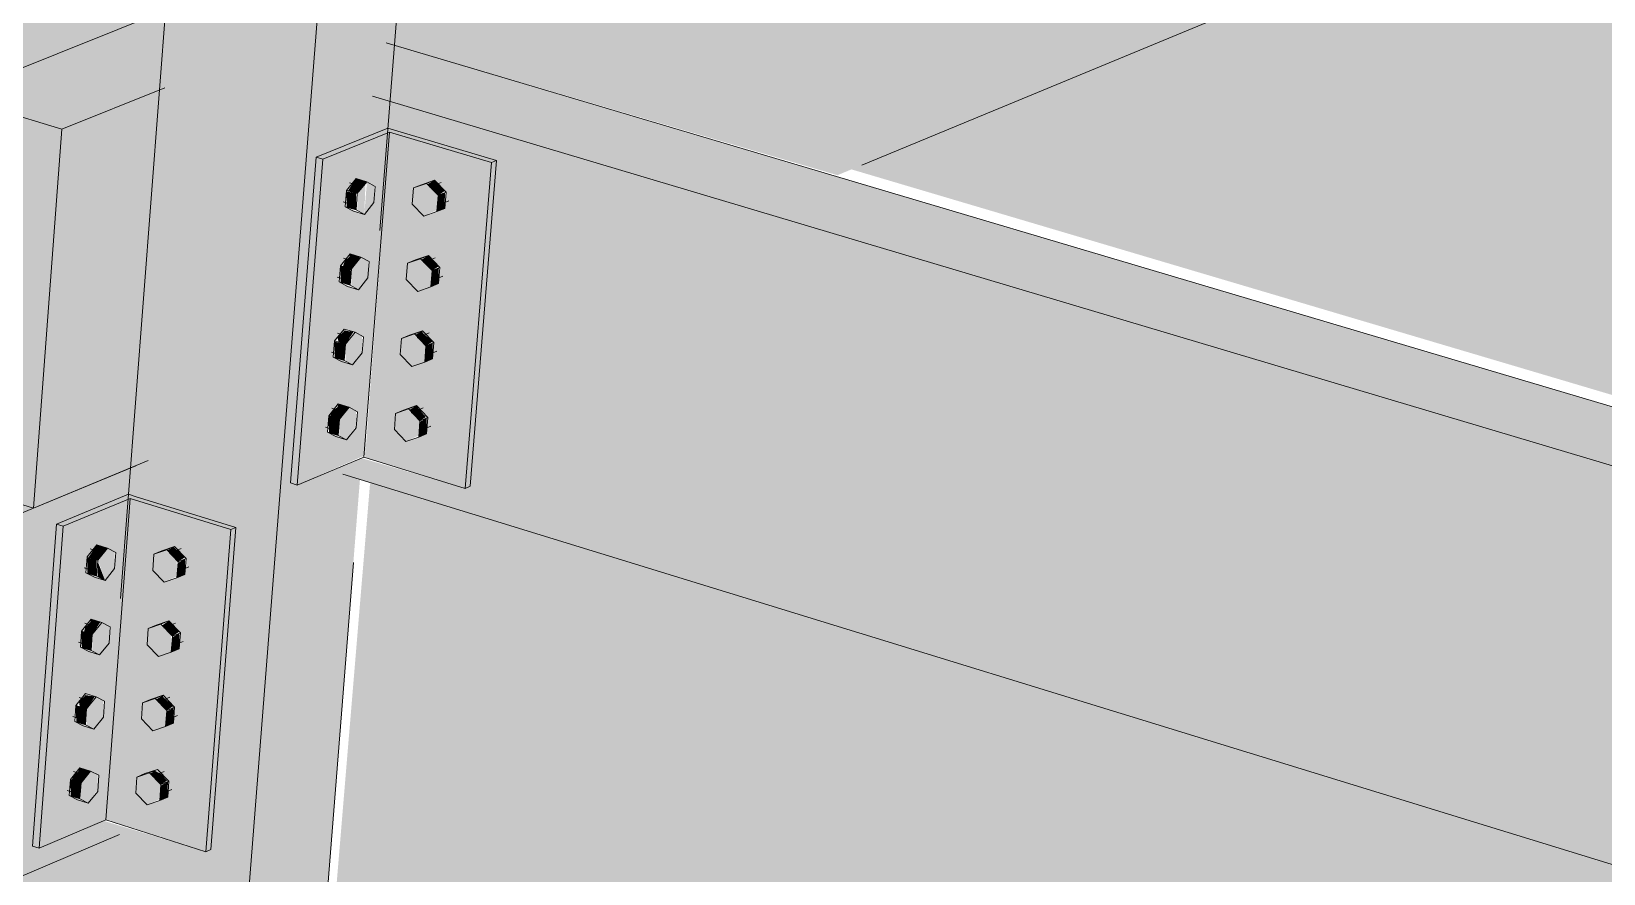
# Model space of a CAD drawing. Header units: inches. Extents: x -8026 to -8021, y -2777 to 2751.
# Drawn here: x -8025.3712 to -8025.3138, y 1923.7326 to 1923.7633 of the extents above; entities that cross this region are included whole.
import ezdxf

# ---------------------------------------------------------------- set-up
doc = ezdxf.new("R2010")
doc.units = ezdxf.units.IN
doc.header["$MEASUREMENT"] = 0
for name, color, linetype, lineweight in [('S-BEAM', 12, 'Continuous', 9), ('S-BEAM-2', 53, 'Continuous', 9), ('S-BEAM-4', 133, 'Continuous', 9), ('S-COLS', 52, 'Continuous', 9), ('S-COLS-1', 22, 'Continuous', 9), ('S-FNDN', 32, 'Continuous', 13), ('S-FSTN', 2, 'Continuous', 9)]:
    doc.layers.add(name, color=color, linetype=linetype, lineweight=lineweight)

msp = doc.modelspace()

# ---------------------------------------------------------------- hatches: boundary and pattern name
at = {"layer": 'S-BEAM-2'}
h = msp.add_hatch(color=256, dxfattribs=at)
h.paths.add_polyline_path([(-8025.370054, 1923.759757), (-8025.366496, 1923.761189), (-8025.366261, 1923.764095), (-8025.374078, 1923.760969), (-8025.371096, 1923.760071)], flags=0)
h.paths.add_polyline_path([(-8025.357751, 1923.764708), (-8025.310134, 1923.783867), (-8025.311527, 1923.784249), (-8025.311365, 1923.786048), (-8025.357508, 1923.767596), (-8025.357701, 1923.765302)], flags=0)
h = msp.add_hatch(color=256, dxfattribs=at)
h.paths.add_polyline_path([(-8025.371087, 1923.745934), (-8025.367546, 1923.7474), (-8025.366496, 1923.761189), (-8025.370054, 1923.759757), (-8025.371061, 1923.746283)], flags=0)
h.paths.add_polyline_path([(-8025.341755, 1923.75808), (-8025.312456, 1923.770212), (-8025.312876, 1923.77033), (-8025.312865, 1923.770439), (-8025.311273, 1923.771097), (-8025.311241, 1923.771435), (-8025.313356, 1923.770561), (-8025.313598, 1923.770628), (-8025.312503, 1923.782015), (-8025.31012, 1923.782976), (-8025.310036, 1923.78384), (-8025.310134, 1923.783867), (-8025.357751, 1923.764708), (-8025.357901, 1923.762817), (-8025.34447, 1923.758876)], flags=0)
h = msp.add_hatch(color=256, dxfattribs=at)
h.paths.add_polyline_path([(-8025.157084, 1923.700844), (-8025.154323, 1923.702384), (-8025.204715, 1923.717341), (-8025.205044, 1923.715144), (-8025.16372, 1923.702822)], flags=0)
h.paths.add_polyline_path([(-8025.213314, 1923.71761), (-8025.212994, 1923.719798), (-8025.357911, 1923.762811), (-8025.358083, 1923.760775), (-8025.215745, 1923.718334)], flags=0)
msp.add_hatch(color=256, dxfattribs=at).paths.add_polyline_path([(-8025.371087, 1923.745934), (-8025.370054, 1923.759757), (-8025.374078, 1923.760969), (-8025.374521, 1923.754909), (-8025.37396, 1923.754738), (-8025.374062, 1923.753354), (-8025.374469, 1923.753188), (-8025.374914, 1923.747122), (-8025.372037, 1923.746228)], flags=0)
h = msp.add_hatch(color=256, dxfattribs=at)
h.paths.add_polyline_path([(-8025.159532, 1923.685615), (-8025.157084, 1923.700844), (-8025.189424, 1923.710486), (-8025.191636, 1923.695482), (-8025.163789, 1923.686923)], flags=0)
h.paths.add_polyline_path([(-8025.200853, 1923.698315), (-8025.200739, 1923.699111), (-8025.203208, 1923.699868), (-8025.201379, 1923.712699), (-8025.201208, 1923.712789), (-8025.197572, 1923.711702), (-8025.196099, 1923.712477), (-8025.205044, 1923.715144), (-8025.207144, 1923.700248), (-8025.201006, 1923.698362)], flags=0)
h.paths.add_polyline_path([(-8025.215356, 1923.702772), (-8025.213314, 1923.71761), (-8025.358083, 1923.760775), (-8025.35816, 1923.759801), (-8025.354193, 1923.758615), (-8025.355155, 1923.74673), (-8025.355335, 1923.746655), (-8025.359116, 1923.747757), (-8025.359178, 1923.746976), (-8025.215728, 1923.702886)], flags=0)
h = msp.add_hatch(color=256, dxfattribs=at)
h.paths.add_polyline_path([(-8025.558461, 1923.66924), (-8025.558495, 1923.671692), (-8025.561458, 1923.670473), (-8025.558495, 1923.669255)], flags=0)
h.paths.add_polyline_path([(-8025.469481, 1923.705191), (-8025.469006, 1923.705387), (-8025.473069, 1923.70685), (-8025.473508, 1923.706642), (-8025.47321, 1923.706535)], flags=0)
h.paths.add_polyline_path([(-8025.466936, 1923.706244), (-8025.458016, 1923.709938), (-8025.462074, 1923.711375), (-8025.467284, 1923.709231), (-8025.467365, 1923.70722), (-8025.466903, 1923.707055), (-8025.46692, 1923.706642)], flags=0)
h.paths.add_polyline_path([(-8025.455966, 1923.710787), (-8025.447219, 1923.714409), (-8025.451271, 1923.715821), (-8025.456291, 1923.713755), (-8025.456381, 1923.711751), (-8025.455929, 1923.711592), (-8025.455948, 1923.711184)], flags=0)
h.paths.add_polyline_path([(-8025.445187, 1923.71525), (-8025.436609, 1923.718802), (-8025.440656, 1923.72019), (-8025.445492, 1923.7182), (-8025.44559, 1923.716203), (-8025.445148, 1923.716049), (-8025.445168, 1923.715646)], flags=0)
h.paths.add_polyline_path([(-8025.434597, 1923.719635), (-8025.426182, 1923.72312), (-8025.430223, 1923.724484), (-8025.434881, 1923.722567), (-8025.434988, 1923.720577), (-8025.434554, 1923.720429), (-8025.434581, 1923.719929)], flags=0)
h.paths.add_polyline_path([(-8025.424189, 1923.723945), (-8025.415934, 1923.727363), (-8025.419968, 1923.728704), (-8025.424453, 1923.726858), (-8025.424568, 1923.724876), (-8025.424143, 1923.724734), (-8025.424166, 1923.72434)], flags=0)
h.paths.add_polyline_path([(-8025.413959, 1923.728181), (-8025.405859, 1923.731535), (-8025.409887, 1923.732853), (-8025.414204, 1923.731076), (-8025.414326, 1923.729102), (-8025.41391, 1923.728964), (-8025.41394, 1923.728477)], flags=0)
h.paths.add_polyline_path([(-8025.403902, 1923.732346), (-8025.395954, 1923.735637), (-8025.399974, 1923.736933), (-8025.404129, 1923.735223), (-8025.404259, 1923.733257), (-8025.40385, 1923.733124), (-8025.403882, 1923.732642)], flags=0)
h.paths.add_polyline_path([(-8025.394014, 1923.73644), (-8025.386214, 1923.73967), (-8025.390226, 1923.740945), (-8025.394223, 1923.7393), (-8025.39436, 1923.737341), (-8025.39396, 1923.737213), (-8025.393993, 1923.736737)], flags=0)
h.paths.add_polyline_path([(-8025.384291, 1923.740466), (-8025.376634, 1923.743637), (-8025.380639, 1923.744891), (-8025.384483, 1923.743309), (-8025.384627, 1923.741358), (-8025.384234, 1923.741234), (-8025.384283, 1923.740576)], flags=0)
h.paths.add_polyline_path([(-8025.374729, 1923.744426), (-8025.371087, 1923.745934), (-8025.374914, 1923.747122), (-8025.375055, 1923.745308), (-8025.374669, 1923.745188), (-8025.374705, 1923.744724)], flags=0)
h = msp.add_hatch(color=256, dxfattribs=at)
h.paths.add_polyline_path([(-8025.547146, 1923.657751), (-8025.544176, 1923.659015), (-8025.54713, 1923.660238)], flags=0)
h.paths.add_polyline_path([(-8025.535193, 1923.668627), (-8025.535108, 1923.676081), (-8025.53563, 1923.676289), (-8025.53563, 1923.677588), (-8025.537108, 1923.676976), (-8025.537113, 1923.676506), (-8025.538465, 1923.675945), (-8025.539041, 1923.676175), (-8025.545468, 1923.673512), (-8025.545468, 1923.672775), (-8025.535207, 1923.668633)], flags=0)
h.paths.add_polyline_path([(-8025.52309, 1923.673932), (-8025.522974, 1923.681133), (-8025.523484, 1923.681332), (-8025.523484, 1923.682619), (-8025.524867, 1923.682046), (-8025.524875, 1923.68158), (-8025.526202, 1923.681029), (-8025.526777, 1923.681255), (-8025.534012, 1923.678258), (-8025.523114, 1923.673942)], flags=0)
h.paths.add_polyline_path([(-8025.511207, 1923.679132), (-8025.511062, 1923.686092), (-8025.511561, 1923.686283), (-8025.511562, 1923.687558), (-8025.512854, 1923.687023), (-8025.512863, 1923.68656), (-8025.514166, 1923.68602), (-8025.514741, 1923.686241), (-8025.521884, 1923.683282), (-8025.511243, 1923.679146)], flags=0)
h.paths.add_polyline_path([(-8025.499539, 1923.68423), (-8025.499368, 1923.69096), (-8025.499856, 1923.691143), (-8025.499856, 1923.692407), (-8025.50106, 1923.691908), (-8025.501072, 1923.691449), (-8025.502351, 1923.690918), (-8025.502926, 1923.691135), (-8025.509978, 1923.688214), (-8025.499587, 1923.684248)], flags=0)
h.paths.add_polyline_path([(-8025.480165, 1923.686262), (-8025.474351, 1923.688737), (-8025.480104, 1923.690874), (-8025.480255, 1923.686296), (-8025.480187, 1923.68627)], flags=0)
h.paths.add_polyline_path([(-8025.489282, 1923.689679), (-8025.489148, 1923.694233), (-8025.492469, 1923.695467), (-8025.49829, 1923.693056), (-8025.492303, 1923.690812)], flags=0)
h.paths.add_polyline_path([(-8025.451138, 1923.698618), (-8025.368584, 1923.733758), (-8025.368525, 1923.734525), (-8025.370883, 1923.733523), (-8025.371127, 1923.7336), (-8025.370245, 1923.745348), (-8025.367619, 1923.746437), (-8025.367557, 1923.747396), (-8025.374729, 1923.744426), (-8025.374774, 1923.743812), (-8025.375812, 1923.743382), (-8025.376634, 1923.743637), (-8025.384291, 1923.740466), (-8025.384334, 1923.739848), (-8025.385389, 1923.739411), (-8025.386214, 1923.73967), (-8025.394014, 1923.73644), (-8025.394055, 1923.735818), (-8025.395128, 1923.735373), (-8025.395954, 1923.735637), (-8025.403902, 1923.732346), (-8025.403977, 1923.731704), (-8025.405032, 1923.731267), (-8025.405859, 1923.731535), (-8025.413959, 1923.728181), (-8025.413995, 1923.727551), (-8025.415106, 1923.72709), (-8025.415934, 1923.727363), (-8025.424189, 1923.723945), (-8025.424223, 1923.72331), (-8025.425353, 1923.722842), (-8025.426182, 1923.72312), (-8025.434597, 1923.719635), (-8025.434629, 1923.718996), (-8025.435778, 1923.718519), (-8025.436609, 1923.718802), (-8025.445187, 1923.71525), (-8025.445217, 1923.714606), (-8025.446387, 1923.714121), (-8025.447219, 1923.714409), (-8025.455966, 1923.710787), (-8025.455993, 1923.710138), (-8025.457183, 1923.709645), (-8025.458016, 1923.709938), (-8025.466936, 1923.706244), (-8025.466961, 1923.705591), (-8025.468172, 1923.705089), (-8025.469006, 1923.705387), (-8025.469481, 1923.705191), (-8025.455926, 1923.700333)], flags=0)
at = {"layer": 'S-BEAM-4'}
msp.add_hatch(color=256, dxfattribs=at).paths.add_polyline_path([(-8025.373412, 1923.761245), (-8025.367144, 1923.763746), (-8025.43883, 1923.785108), (-8025.440817, 1923.781524), (-8025.373927, 1923.7614)], flags=0)
at = {"layer": 'S-COLS-1'}
h = msp.add_hatch(color=256, dxfattribs=at)
h.paths.add_polyline_path([(-8025.369864, 1923.644911), (-8025.367168, 1923.646297), (-8025.366967, 1923.648839), (-8025.369655, 1923.649838), (-8025.370035, 1923.644976)], flags=0)
h.paths.add_polyline_path([(-8025.365453, 1923.667904), (-8025.359116, 1923.747757), (-8025.361465, 1923.746777), (-8025.361712, 1923.746853), (-8025.36078, 1923.758735), (-8025.35816, 1923.759801), (-8025.354459, 1923.806428), (-8025.357343, 1923.807184), (-8025.368165, 1923.668876), (-8025.366221, 1923.668179)], flags=0)
h.paths.add_polyline_path([(-8025.35316, 1923.822803), (-8025.352563, 1923.830319), (-8025.35516, 1923.829421), (-8025.355416, 1923.829485), (-8025.354425, 1923.842147), (-8025.354612, 1923.842084), (-8025.356063, 1923.823537), (-8025.354695, 1923.823191)], flags=0)
h = msp.add_hatch(color=256, dxfattribs=at)
h.paths.add_polyline_path([(-8025.370035, 1923.644976), (-8025.369655, 1923.649838), (-8025.374824, 1923.651766), (-8025.375193, 1923.646916), (-8025.370921, 1923.645309)], flags=0)
h.paths.add_polyline_path([(-8025.368165, 1923.668876), (-8025.357342, 1923.807189), (-8025.362883, 1923.808668), (-8025.367619, 1923.746437), (-8025.363701, 1923.745225), (-8025.364614, 1923.733475), (-8025.364794, 1923.733398), (-8025.368525, 1923.734525), (-8025.373379, 1923.670754), (-8025.371978, 1923.670249)], flags=0)
h.paths.add_polyline_path([(-8025.356063, 1923.823537), (-8025.354612, 1923.842084), (-8025.360488, 1923.84013), (-8025.361642, 1923.824971), (-8025.357745, 1923.823969)], flags=0)
h = msp.add_hatch(color=256, dxfattribs=at)
h.paths.add_polyline_path([(-8025.313187, 1923.696683), (-8025.309692, 1923.731925), (-8025.31492, 1923.733531), (-8025.318332, 1923.698381), (-8025.315497, 1923.697445)], flags=0)
h.paths.add_polyline_path([(-8025.308079, 1923.748182), (-8025.306045, 1923.7687), (-8025.306475, 1923.76852), (-8025.311388, 1923.769913), (-8025.313346, 1923.749745)], flags=0)
h.paths.add_polyline_path([(-8025.30749, 1923.770387), (-8025.307523, 1923.77045), (-8025.311224, 1923.771442), (-8025.311241, 1923.771435), (-8025.311273, 1923.771097), (-8025.310757, 1923.77131), (-8025.307509, 1923.770392)], flags=0)
h.paths.add_polyline_path([(-8025.306352, 1923.781939), (-8025.306266, 1923.782805), (-8025.310036, 1923.78384), (-8025.31012, 1923.782976), (-8025.306365, 1923.781942)], flags=0)
at = {"layer": 'S-FNDN'}
h = msp.add_hatch(color=256, dxfattribs=at)
h.paths.add_polyline_path([(-8025.438354, 1923.670671), (-8025.432559, 1923.673298), (-8025.474196, 1923.688831), (-8025.48002, 1923.686352), (-8025.438578, 1923.670756)], flags=0)
h.paths.add_polyline_path([(-8025.409438, 1923.683776), (-8025.370877, 1923.701253), (-8025.368261, 1923.733922), (-8025.450945, 1923.698728), (-8025.411166, 1923.684399)], flags=0)
h.paths.add_polyline_path([(-8025.362291, 1923.705144), (-8025.315383, 1923.726403), (-8025.314645, 1923.73364), (-8025.358779, 1923.747195), (-8025.361979, 1923.708878)], flags=0)
h.paths.add_polyline_path([(-8025.473359, 1923.706802), (-8025.472905, 1923.707006), (-8025.478154, 1923.708895), (-8025.478166, 1923.708534), (-8025.473925, 1923.707006)], flags=0)
h.paths.add_polyline_path([(-8025.467087, 1923.709383), (-8025.461933, 1923.711555), (-8025.46693, 1923.713324), (-8025.467071, 1923.709797)], flags=0)
h.paths.add_polyline_path([(-8025.456074, 1923.713916), (-8025.451044, 1923.715985), (-8025.455906, 1923.717679), (-8025.456057, 1923.714281)], flags=0)
h.paths.add_polyline_path([(-8025.445254, 1923.718368), (-8025.440408, 1923.720362), (-8025.445078, 1923.721963), (-8025.445238, 1923.718687)], flags=0)
h.paths.add_polyline_path([(-8025.434623, 1923.722743), (-8025.429956, 1923.724664), (-8025.43444, 1923.726177), (-8025.434608, 1923.723017)], flags=0)
h.paths.add_polyline_path([(-8025.424176, 1923.727042), (-8025.419682, 1923.728892), (-8025.423988, 1923.730322), (-8025.424162, 1923.727273)], flags=0)
h.paths.add_polyline_path([(-8025.413907, 1923.731268), (-8025.409582, 1923.733048), (-8025.413715, 1923.7344), (-8025.413896, 1923.731457)], flags=0)
h.paths.add_polyline_path([(-8025.403814, 1923.735422), (-8025.399651, 1923.737135), (-8025.403618, 1923.738413), (-8025.403804, 1923.73557)], flags=0)
h.paths.add_polyline_path([(-8025.39389, 1923.739505), (-8025.389886, 1923.741153), (-8025.393695, 1923.742311), (-8025.393883, 1923.739615)], flags=0)
h.paths.add_polyline_path([(-8025.384133, 1923.743521), (-8025.380282, 1923.745106), (-8025.383933, 1923.746248), (-8025.384127, 1923.743593)], flags=0)
h.paths.add_polyline_path([(-8025.312984, 1923.749911), (-8025.310916, 1923.770166), (-8025.311981, 1923.770468), (-8025.341329, 1923.758317), (-8025.315153, 1923.750555)], flags=0)
at = {"layer": 'S-FSTN'}
h = msp.add_hatch(color=256, dxfattribs=at)
h.paths.add_polyline_path([(-8025.361466, 1923.746777), (-8025.358983, 1923.747865), (-8025.358934, 1923.74908), (-8025.358094, 1923.759653), (-8025.360533, 1923.758661), (-8025.361397, 1923.74765)], flags=0)
h.paths.add_polyline_path([(-8025.359666, 1923.74843), (-8025.360311, 1923.748681), (-8025.360365, 1923.74871), (-8025.360261, 1923.749372), (-8025.359923, 1923.749719), (-8025.359317, 1923.749478), (-8025.35927, 1923.749453), (-8025.359368, 1923.748797), (-8025.35963, 1923.748475)], flags=0)
h.paths.add_polyline_path([(-8025.35945, 1923.751163), (-8025.360103, 1923.751419), (-8025.36015, 1923.751444), (-8025.36005, 1923.752021), (-8025.359843, 1923.752329), (-8025.35983, 1923.752332), (-8025.359602, 1923.752423), (-8025.359155, 1923.752241), (-8025.359053, 1923.752187), (-8025.3591, 1923.751595), (-8025.359398, 1923.751227)], flags=0)
h.paths.add_polyline_path([(-8025.359233, 1923.753903), (-8025.35988, 1923.754155), (-8025.359933, 1923.754184), (-8025.359834, 1923.754762), (-8025.359627, 1923.755069), (-8025.359613, 1923.755073), (-8025.359543, 1923.755115), (-8025.359485, 1923.755194), (-8025.35899, 1923.75501), (-8025.358836, 1923.754928), (-8025.358883, 1923.754334), (-8025.359138, 1923.75402)], flags=0)
h.paths.add_polyline_path([(-8025.359016, 1923.756648), (-8025.359629, 1923.756882), (-8025.359717, 1923.75693), (-8025.359622, 1923.757584), (-8025.359269, 1923.757941), (-8025.358852, 1923.757801), (-8025.358618, 1923.757674), (-8025.358665, 1923.757079), (-8025.358991, 1923.756678)], flags=0)
for points in [[(-8025.360533, 1923.758661), (-8025.357913, 1923.759727), (-8025.35816, 1923.759801), (-8025.36078, 1923.758735)], [(-8025.354374, 1923.758541), (-8025.354193, 1923.758615), (-8025.357913, 1923.759727), (-8025.358094, 1923.759653), (-8025.354623, 1923.758615)], [(-8025.361466, 1923.746777), (-8025.360533, 1923.758661), (-8025.36078, 1923.758735), (-8025.361712, 1923.746853)], [(-8025.355336, 1923.746655), (-8025.355155, 1923.74673), (-8025.354193, 1923.758615), (-8025.354374, 1923.758541), (-8025.355148, 1923.748977)], [(-8025.359274, 1923.757406), (-8025.358943, 1923.757843), (-8025.359319, 1923.757956), (-8025.359617, 1923.757509), (-8025.359285, 1923.757409)], [(-8025.359017, 1923.756647), (-8025.358667, 1923.757078), (-8025.358667, 1923.757699), (-8025.358923, 1923.757837), (-8025.358993, 1923.756954)], [(-8025.356328, 1923.757346), (-8025.356078, 1923.757506), (-8025.35646, 1923.757896), (-8025.35672, 1923.757746), (-8025.356336, 1923.757354)], [(-8025.359321, 1923.75681), (-8025.359327, 1923.757422), (-8025.359673, 1923.757489), (-8025.359662, 1923.756913), (-8025.359333, 1923.756814)], [(-8025.359017, 1923.756647), (-8025.358977, 1923.757772), (-8025.359278, 1923.757355), (-8025.359269, 1923.756782), (-8025.359122, 1923.756703)], [(-8025.356845, 1923.756587), (-8025.356371, 1923.75681), (-8025.356357, 1923.757376), (-8025.356797, 1923.757761), (-8025.35722, 1923.757613), (-8025.357267, 1923.757018), (-8025.356937, 1923.756681)], [(-8025.356376, 1923.75675), (-8025.356085, 1923.756869), (-8025.356078, 1923.757448), (-8025.356328, 1923.757346), (-8025.356374, 1923.756775)], [(-8025.359491, 1923.754658), (-8025.35917, 1923.755099), (-8025.359537, 1923.755194), (-8025.359558, 1923.755106), (-8025.359727, 1923.754954), (-8025.359801, 1923.754752), (-8025.359501, 1923.754661)], [(-8025.359235, 1923.753902), (-8025.358884, 1923.754333), (-8025.358885, 1923.754952), (-8025.359141, 1923.75509), (-8025.359495, 1923.754611), (-8025.359485, 1923.754036), (-8025.359329, 1923.753952)], [(-8025.357065, 1923.753842), (-8025.356596, 1923.754004), (-8025.356556, 1923.754606), (-8025.357005, 1923.755017), (-8025.357439, 1923.754867), (-8025.357486, 1923.754273), (-8025.357136, 1923.753914)], [(-8025.356548, 1923.754598), (-8025.356299, 1923.754759), (-8025.356696, 1923.755142), (-8025.356936, 1923.754995), (-8025.356556, 1923.754606)], [(-8025.359538, 1923.754064), (-8025.359508, 1923.754663), (-8025.359887, 1923.754778), (-8025.359878, 1923.754167), (-8025.35955, 1923.754068)], [(-8025.356596, 1923.754004), (-8025.356306, 1923.754123), (-8025.356299, 1923.754701), (-8025.356548, 1923.754598), (-8025.356594, 1923.75403)], [(-8025.359708, 1923.751917), (-8025.35941, 1923.752364), (-8025.359757, 1923.752411), (-8025.359775, 1923.752365), (-8025.359993, 1923.752171), (-8025.359963, 1923.751994), (-8025.359877, 1923.751968)], [(-8025.359451, 1923.751163), (-8025.359101, 1923.751594), (-8025.359102, 1923.752212), (-8025.359358, 1923.752348), (-8025.359712, 1923.751872), (-8025.359701, 1923.751295), (-8025.359482, 1923.751179)], [(-8025.357284, 1923.751102), (-8025.356815, 1923.751263), (-8025.356776, 1923.751864), (-8025.357225, 1923.752275), (-8025.357658, 1923.752126), (-8025.357705, 1923.751534), (-8025.357375, 1923.751196)], [(-8025.356768, 1923.751856), (-8025.356519, 1923.752018), (-8025.356851, 1923.752288), (-8025.356904, 1923.752356), (-8025.356915, 1923.752401), (-8025.357155, 1923.752253), (-8025.356776, 1923.751864)], [(-8025.359755, 1923.751324), (-8025.359708, 1923.751917), (-8025.360105, 1923.752006), (-8025.360094, 1923.751427), (-8025.359764, 1923.751327)], [(-8025.356815, 1923.751263), (-8025.356526, 1923.751383), (-8025.356519, 1923.751959), (-8025.356768, 1923.751856), (-8025.356813, 1923.751291)], [(-8025.359971, 1923.748589), (-8025.359934, 1923.749184), (-8025.360318, 1923.749301), (-8025.36031, 1923.748693), (-8025.359972, 1923.74859)], [(-8025.359924, 1923.749181), (-8025.359574, 1923.749612), (-8025.359966, 1923.749722), (-8025.359991, 1923.74963), (-8025.360218, 1923.749425), (-8025.360266, 1923.749285), (-8025.359934, 1923.749184)], [(-8025.359668, 1923.748429), (-8025.359311, 1923.748946), (-8025.359319, 1923.749477), (-8025.359574, 1923.749612), (-8025.359927, 1923.749139), (-8025.359924, 1923.748564), (-8025.359695, 1923.748444)], [(-8025.357503, 1923.748368), (-8025.35703, 1923.748583), (-8025.356995, 1923.749128), (-8025.357443, 1923.749539), (-8025.357876, 1923.749391), (-8025.357907, 1923.748783), (-8025.357561, 1923.748428)], [(-8025.356987, 1923.74912), (-8025.356738, 1923.749282), (-8025.35677, 1923.749258), (-8025.356817, 1923.749308), (-8025.356966, 1923.749487), (-8025.357133, 1923.749666), (-8025.357374, 1923.749517), (-8025.356995, 1923.749128)], [(-8025.357035, 1923.748528), (-8025.356745, 1923.748649), (-8025.356738, 1923.749223), (-8025.35699, 1923.749081), (-8025.357031, 1923.748575)], [(-8025.37, 1923.745272), (-8025.367375, 1923.746362), (-8025.367619, 1923.746437), (-8025.370245, 1923.745348)], [(-8025.363883, 1923.745149), (-8025.363701, 1923.745225), (-8025.367375, 1923.746362), (-8025.367557, 1923.746286), (-8025.364128, 1923.745225)], [(-8025.370884, 1923.733523), (-8025.37, 1923.745272), (-8025.370245, 1923.745348), (-8025.371127, 1923.7336)], [(-8025.364795, 1923.733398), (-8025.364614, 1923.733475), (-8025.363701, 1923.745225), (-8025.363883, 1923.745149), (-8025.364636, 1923.735437)], [(-8025.368783, 1923.743452), (-8025.368787, 1923.744055), (-8025.369132, 1923.74413), (-8025.369118, 1923.743556), (-8025.368794, 1923.743455)], [(-8025.368738, 1923.74404), (-8025.368405, 1923.744477), (-8025.368779, 1923.744593), (-8025.369077, 1923.744146), (-8025.368743, 1923.744042)], [(-8025.368477, 1923.743295), (-8025.368127, 1923.743725), (-8025.368127, 1923.744337), (-8025.368404, 1923.744452), (-8025.368725, 1923.744004), (-8025.368562, 1923.743537)], [(-8025.36632, 1923.743233), (-8025.365852, 1923.743447), (-8025.365861, 1923.74403), (-8025.366268, 1923.744397), (-8025.366692, 1923.744253), (-8025.366737, 1923.743664), (-8025.366408, 1923.743324)], [(-8025.365811, 1923.743979), (-8025.36556, 1923.744142), (-8025.365977, 1923.744516), (-8025.366207, 1923.744387), (-8025.365815, 1923.743983)], [(-8025.365857, 1923.74339), (-8025.365566, 1923.743512), (-8025.36556, 1923.744084), (-8025.365815, 1923.743932), (-8025.365854, 1923.74342)], [(-8025.368477, 1923.743295), (-8025.368743, 1923.743979), (-8025.368737, 1923.743428), (-8025.368576, 1923.743346)], [(-8025.368944, 1923.741324), (-8025.36865, 1923.741773), (-8025.368985, 1923.741866), (-8025.369014, 1923.741771), (-8025.369195, 1923.741594), (-8025.369247, 1923.741419), (-8025.368949, 1923.741325)], [(-8025.368683, 1923.740581), (-8025.368333, 1923.741012), (-8025.368334, 1923.741622), (-8025.368594, 1923.741755), (-8025.368948, 1923.741265), (-8025.368942, 1923.740713), (-8025.368772, 1923.740626)], [(-8025.36602, 1923.741262), (-8025.365769, 1923.741425), (-8025.366158, 1923.741811), (-8025.366399, 1923.741654), (-8025.366024, 1923.741266)], [(-8025.368988, 1923.740737), (-8025.368949, 1923.741325), (-8025.369334, 1923.741446), (-8025.369324, 1923.740842), (-8025.369004, 1923.740741)], [(-8025.366528, 1923.740519), (-8025.366065, 1923.740675), (-8025.366069, 1923.741313), (-8025.366468, 1923.741684), (-8025.3669, 1923.741537), (-8025.366945, 1923.74095), (-8025.366596, 1923.740589)], [(-8025.366065, 1923.740675), (-8025.365775, 1923.740797), (-8025.365769, 1923.741368), (-8025.366024, 1923.741217), (-8025.366063, 1923.740706)], [(-8025.369149, 1923.738613), (-8025.368847, 1923.73906), (-8025.369194, 1923.739111), (-8025.369253, 1923.739039), (-8025.36943, 1923.738871), (-8025.3694, 1923.738692), (-8025.369322, 1923.738668)], [(-8025.368888, 1923.737873), (-8025.368539, 1923.738303), (-8025.368539, 1923.738912), (-8025.368799, 1923.739044), (-8025.369152, 1923.738579), (-8025.369149, 1923.738005), (-8025.368916, 1923.737887)], [(-8025.366736, 1923.737811), (-8025.366274, 1923.737965), (-8025.366232, 1923.738555), (-8025.366676, 1923.738973), (-8025.367108, 1923.738828), (-8025.367152, 1923.738242), (-8025.366823, 1923.737901)], [(-8025.366229, 1923.738552), (-8025.365978, 1923.738715), (-8025.3663, 1923.738983), (-8025.36636, 1923.739049), (-8025.366365, 1923.739101), (-8025.366614, 1923.73895), (-8025.366232, 1923.738555)], [(-8025.369194, 1923.738027), (-8025.369149, 1923.738613), (-8025.369541, 1923.738715), (-8025.369528, 1923.738133), (-8025.369197, 1923.738028)], [(-8025.366274, 1923.737965), (-8025.365983, 1923.738088), (-8025.365978, 1923.738657), (-8025.366232, 1923.738507), (-8025.366271, 1923.737997)], [(-8025.369398, 1923.735324), (-8025.369354, 1923.735909), (-8025.369744, 1923.736032), (-8025.369733, 1923.73543), (-8025.369402, 1923.735325)], [(-8025.369354, 1923.735909), (-8025.369005, 1923.73634), (-8025.369391, 1923.736457), (-8025.369455, 1923.736337), (-8025.369642, 1923.736157), (-8025.369692, 1923.736015), (-8025.369434, 1923.735934)], [(-8025.369093, 1923.73517), (-8025.368738, 1923.735687), (-8025.368745, 1923.736208), (-8025.369005, 1923.73634), (-8025.369356, 1923.73588), (-8025.369354, 1923.735301), (-8025.369114, 1923.73518)], [(-8025.366943, 1923.735108), (-8025.366477, 1923.735322), (-8025.366437, 1923.735846), (-8025.366883, 1923.736268), (-8025.367314, 1923.736124), (-8025.367353, 1923.735532), (-8025.367004, 1923.735171)], [(-8025.366437, 1923.735846), (-8025.366186, 1923.736011), (-8025.366216, 1923.735989), (-8025.366265, 1923.736039), (-8025.366414, 1923.736218), (-8025.366668, 1923.736356), (-8025.366822, 1923.736245), (-8025.366521, 1923.735934)], [(-8025.366482, 1923.735261), (-8025.366191, 1923.735385), (-8025.366186, 1923.735953), (-8025.366439, 1923.735813), (-8025.366478, 1923.735314)]]:
    msp.add_hatch(color=256, dxfattribs=at).paths.add_polyline_path(points, flags=0)
h = msp.add_hatch(color=256, dxfattribs=at)
h.paths.add_polyline_path([(-8025.355336, 1923.746655), (-8025.354374, 1923.758541), (-8025.358094, 1923.759653), (-8025.358983, 1923.747865), (-8025.358983, 1923.747812), (-8025.358983, 1923.747774), (-8025.356511, 1923.747015)], flags=0)
h.paths.add_polyline_path([(-8025.357502, 1923.748369), (-8025.357922, 1923.7488), (-8025.357875, 1923.749392), (-8025.357125, 1923.749625), (-8025.357126, 1923.749578), (-8025.356887, 1923.74941), (-8025.356707, 1923.74912), (-8025.356779, 1923.748635), (-8025.357406, 1923.748402)], flags=0)
h.paths.add_polyline_path([(-8025.357283, 1923.751103), (-8025.357704, 1923.751534), (-8025.357657, 1923.752127), (-8025.356905, 1923.752331), (-8025.356877, 1923.7523), (-8025.356668, 1923.752145), (-8025.356488, 1923.751856), (-8025.356579, 1923.751361), (-8025.35728, 1923.751104)], flags=0)
h.paths.add_polyline_path([(-8025.357064, 1923.753842), (-8025.357485, 1923.754274), (-8025.357381, 1923.754887), (-8025.356657, 1923.755126), (-8025.356258, 1923.754717), (-8025.356359, 1923.754101), (-8025.357061, 1923.753843)], flags=0)
h.paths.add_polyline_path([(-8025.356844, 1923.756587), (-8025.357266, 1923.757019), (-8025.357162, 1923.757634), (-8025.35646, 1923.757896), (-8025.356037, 1923.757465), (-8025.356139, 1923.756847), (-8025.356842, 1923.756588)], flags=0)
h = msp.add_hatch(color=256, dxfattribs=at)
h.paths.add_polyline_path([(-8025.370884, 1923.733523), (-8025.368449, 1923.734557), (-8025.367557, 1923.746286), (-8025.37, 1923.745272), (-8025.370703, 1923.735933)], flags=0)
h.paths.add_polyline_path([(-8025.369092, 1923.735171), (-8025.369788, 1923.735447), (-8025.369686, 1923.736103), (-8025.369385, 1923.73646), (-8025.368698, 1923.736186), (-8025.368787, 1923.735547), (-8025.369048, 1923.735225)], flags=0)
h.paths.add_polyline_path([(-8025.368887, 1923.737873), (-8025.369565, 1923.738141), (-8025.369584, 1923.73815), (-8025.369487, 1923.73872), (-8025.369319, 1923.738984), (-8025.369112, 1923.739143), (-8025.368538, 1923.738913), (-8025.368493, 1923.73889), (-8025.368537, 1923.738304), (-8025.368828, 1923.737946)], flags=0)
h.paths.add_polyline_path([(-8025.368682, 1923.740581), (-8025.369369, 1923.740854), (-8025.369379, 1923.740859), (-8025.369282, 1923.74143), (-8025.369115, 1923.741693), (-8025.368888, 1923.741847), (-8025.36833, 1923.741621), (-8025.368287, 1923.741599), (-8025.368332, 1923.741012), (-8025.368592, 1923.740692)], flags=0)
h.paths.add_polyline_path([(-8025.368476, 1923.743295), (-8025.369155, 1923.743564), (-8025.369174, 1923.743574), (-8025.369081, 1923.744221), (-8025.368732, 1923.744578), (-8025.368126, 1923.744338), (-8025.368081, 1923.744314), (-8025.368125, 1923.743726), (-8025.368457, 1923.743318)], flags=0)
h = msp.add_hatch(color=256, dxfattribs=at)
h.paths.add_polyline_path([(-8025.364795, 1923.733398), (-8025.363883, 1923.745149), (-8025.367557, 1923.746286), (-8025.3676, 1923.74572), (-8025.368449, 1923.734557), (-8025.36597, 1923.733771)], flags=0)
h.paths.add_polyline_path([(-8025.366942, 1923.735109), (-8025.367358, 1923.73554), (-8025.367314, 1923.736124), (-8025.366569, 1923.736376), (-8025.36657, 1923.736308), (-8025.366332, 1923.736137), (-8025.366156, 1923.735847), (-8025.366221, 1923.735372), (-8025.366852, 1923.735139)], flags=0)
h.paths.add_polyline_path([(-8025.366735, 1923.737811), (-8025.367151, 1923.738242), (-8025.367107, 1923.738828), (-8025.366361, 1923.739031), (-8025.366338, 1923.739001), (-8025.366124, 1923.738842), (-8025.365948, 1923.738552), (-8025.366036, 1923.738066), (-8025.366729, 1923.737813)], flags=0)
h.paths.add_polyline_path([(-8025.366527, 1923.74052), (-8025.366944, 1923.740951), (-8025.366899, 1923.741538), (-8025.36613, 1923.741798), (-8025.36573, 1923.741385), (-8025.365828, 1923.740775), (-8025.366521, 1923.740522)], flags=0)
h.paths.add_polyline_path([(-8025.366319, 1923.743234), (-8025.366736, 1923.743665), (-8025.366691, 1923.744253), (-8025.365938, 1923.744532), (-8025.36552, 1923.744101), (-8025.365619, 1923.74349), (-8025.366313, 1923.743236)], flags=0)

# ---------------------------------------------------------------- linework, layer by layer
at = {"layer": 'S-BEAM'}
for p, q in [((-8025.340872, 1923.758446), (-8025.312257, 1923.770294)), ((-8025.365864, 1923.764254), (-8025.374078, 1923.760969)), ((-8025.218478, 1923.721426), (-8025.358221, 1923.762903)), ((-8025.370054, 1923.759757), (-8025.3663, 1923.761268)), ((-8025.370054, 1923.759757), (-8025.374078, 1923.760969)), ((-8025.358717, 1923.760964), (-8025.218683, 1923.719211)), ((-8025.371087, 1923.745934), (-8025.370054, 1923.759757)), ((-8025.3731, 1923.7451), (-8025.366901, 1923.747667)), ((-8025.371087, 1923.745934), (-8025.367351, 1923.747481)), ((-8025.374914, 1923.747122), (-8025.371087, 1923.745934)), ((-8025.220656, 1923.704401), (-8025.359805, 1923.747169)), ((-8025.367945, 1923.73403), (-8025.443625, 1923.701816))]:
    msp.add_line(p, q, dxfattribs=at)
at = {"layer": 'S-COLS'}
for p, q in [((-8025.367908, 1923.742639), (-8025.363055, 1923.806406)), ((-8025.36829, 1923.667286), (-8025.357521, 1923.804906)), ((-8025.354647, 1923.804065), (-8025.358456, 1923.756065)), ((-8025.359418, 1923.743953), (-8025.365568, 1923.666459))]:
    msp.add_line(p, q, dxfattribs=at)
at = {"layer": 'S-FSTN'}
for p, q in [((-8025.35816, 1923.759801), (-8025.36078, 1923.758735)), ((-8025.360533, 1923.758661), (-8025.358094, 1923.759653)), ((-8025.358094, 1923.759653), (-8025.359036, 1923.74779)), ((-8025.357913, 1923.759727), (-8025.35816, 1923.759801)), ((-8025.354374, 1923.758541), (-8025.358094, 1923.759653)), ((-8025.357913, 1923.759727), (-8025.354193, 1923.758615)), ((-8025.36078, 1923.758735), (-8025.361712, 1923.746853)), ((-8025.360533, 1923.758661), (-8025.361466, 1923.746777)), ((-8025.36078, 1923.758735), (-8025.360533, 1923.758661)), ((-8025.355336, 1923.746655), (-8025.354374, 1923.758541)), ((-8025.354193, 1923.758615), (-8025.355155, 1923.74673)), ((-8025.354374, 1923.758541), (-8025.354193, 1923.758615)), ((-8025.359319, 1923.757956), (-8025.35967, 1923.757525)), ((-8025.359319, 1923.757956), (-8025.35967, 1923.757525)), ((-8025.359563, 1923.757803), (-8025.359255, 1923.757711)), ((-8025.359563, 1923.757803), (-8025.359255, 1923.757711)), ((-8025.359319, 1923.757956), (-8025.358923, 1923.757837)), ((-8025.358923, 1923.757837), (-8025.359319, 1923.757956)), ((-8025.359274, 1923.757406), (-8025.358923, 1923.757837)), ((-8025.359274, 1923.757406), (-8025.358923, 1923.757837)), ((-8025.358923, 1923.757837), (-8025.35862, 1923.757673)), ((-8025.358923, 1923.757837), (-8025.35862, 1923.757673)), ((-8025.356929, 1923.757732), (-8025.35646, 1923.757896)), ((-8025.356929, 1923.757732), (-8025.35646, 1923.757896)), ((-8025.35646, 1923.757896), (-8025.35675, 1923.757777)), ((-8025.35646, 1923.757896), (-8025.35675, 1923.757777)), ((-8025.356645, 1923.757638), (-8025.356209, 1923.757816)), ((-8025.356645, 1923.757638), (-8025.356209, 1923.757816)), ((-8025.35646, 1923.757896), (-8025.356037, 1923.757465)), ((-8025.35646, 1923.757896), (-8025.356037, 1923.757465)), ((-8025.35967, 1923.757525), (-8025.359717, 1923.75693)), ((-8025.35967, 1923.757525), (-8025.359717, 1923.75693)), ((-8025.359274, 1923.757406), (-8025.35967, 1923.757525)), ((-8025.359274, 1923.757406), (-8025.35967, 1923.757525)), ((-8025.359321, 1923.75681), (-8025.359274, 1923.757406)), ((-8025.359321, 1923.75681), (-8025.359274, 1923.757406)), ((-8025.358667, 1923.757078), (-8025.35862, 1923.757673)), ((-8025.35862, 1923.757673), (-8025.358667, 1923.757078)), ((-8025.35722, 1923.757613), (-8025.357267, 1923.757018)), ((-8025.35722, 1923.757613), (-8025.357267, 1923.757018)), ((-8025.35675, 1923.757777), (-8025.35722, 1923.757613)), ((-8025.35675, 1923.757777), (-8025.35722, 1923.757613)), ((-8025.35722, 1923.757613), (-8025.356929, 1923.757732)), ((-8025.35722, 1923.757613), (-8025.356929, 1923.757732)), ((-8025.356328, 1923.757346), (-8025.35675, 1923.757777)), ((-8025.356328, 1923.757346), (-8025.35675, 1923.757777)), ((-8025.356376, 1923.75675), (-8025.356328, 1923.757346)), ((-8025.356376, 1923.75675), (-8025.356328, 1923.757346)), ((-8025.356037, 1923.757465), (-8025.356328, 1923.757346)), ((-8025.356037, 1923.757465), (-8025.356328, 1923.757346)), ((-8025.356037, 1923.757465), (-8025.356085, 1923.756869)), ((-8025.356037, 1923.757465), (-8025.356085, 1923.756869)), ((-8025.35948, 1923.75701), (-8025.359787, 1923.757102)), ((-8025.35948, 1923.75701), (-8025.359787, 1923.757102)), ((-8025.359717, 1923.75693), (-8025.359321, 1923.75681)), ((-8025.359413, 1923.756766), (-8025.359717, 1923.75693)), ((-8025.359717, 1923.75693), (-8025.359321, 1923.75681)), ((-8025.359717, 1923.75693), (-8025.359413, 1923.756766)), ((-8025.359413, 1923.756766), (-8025.359017, 1923.756647)), ((-8025.359413, 1923.756766), (-8025.359017, 1923.756647)), ((-8025.359321, 1923.75681), (-8025.359017, 1923.756647)), ((-8025.359017, 1923.756647), (-8025.359321, 1923.75681)), ((-8025.359017, 1923.756647), (-8025.358667, 1923.757078)), ((-8025.359017, 1923.756647), (-8025.358667, 1923.757078)), ((-8025.357267, 1923.757018), (-8025.356845, 1923.756587)), ((-8025.357267, 1923.757018), (-8025.356845, 1923.756587)), ((-8025.356845, 1923.756587), (-8025.356376, 1923.75675)), ((-8025.356845, 1923.756587), (-8025.356376, 1923.75675)), ((-8025.356085, 1923.756869), (-8025.356376, 1923.75675)), ((-8025.356085, 1923.756869), (-8025.356376, 1923.75675)), ((-8025.355937, 1923.757141), (-8025.356373, 1923.756962)), ((-8025.355937, 1923.757141), (-8025.356373, 1923.756962)), ((-8025.359887, 1923.754778), (-8025.359536, 1923.755209)), ((-8025.359778, 1923.755057), (-8025.359471, 1923.754964)), ((-8025.359141, 1923.75509), (-8025.359536, 1923.755209)), ((-8025.359141, 1923.75509), (-8025.359491, 1923.754658)), ((-8025.358837, 1923.754927), (-8025.359141, 1923.75509)), ((-8025.35697, 1923.75503), (-8025.357439, 1923.754867)), ((-8025.357439, 1923.754867), (-8025.357149, 1923.754986)), ((-8025.357149, 1923.754986), (-8025.35668, 1923.755149)), ((-8025.35668, 1923.755149), (-8025.35697, 1923.75503)), ((-8025.356548, 1923.754598), (-8025.35697, 1923.75503)), ((-8025.356865, 1923.754891), (-8025.356431, 1923.75507)), ((-8025.35668, 1923.755149), (-8025.356258, 1923.754717)), ((-8025.359933, 1923.754184), (-8025.359887, 1923.754778)), ((-8025.359491, 1923.754658), (-8025.359887, 1923.754778)), ((-8025.359538, 1923.754064), (-8025.359491, 1923.754658)), ((-8025.358837, 1923.754927), (-8025.358884, 1923.754333)), ((-8025.357439, 1923.754867), (-8025.357486, 1923.754273)), ((-8025.356596, 1923.754004), (-8025.356548, 1923.754598)), ((-8025.356158, 1923.754396), (-8025.356592, 1923.754217)), ((-8025.356258, 1923.754717), (-8025.356548, 1923.754598)), ((-8025.356258, 1923.754717), (-8025.356306, 1923.754123)), ((-8025.359697, 1923.754265), (-8025.360004, 1923.754358)), ((-8025.35963, 1923.754021), (-8025.359933, 1923.754184)), ((-8025.359538, 1923.754064), (-8025.359933, 1923.754184)), ((-8025.35963, 1923.754021), (-8025.359235, 1923.753902)), ((-8025.359235, 1923.753902), (-8025.359538, 1923.754064)), ((-8025.358884, 1923.754333), (-8025.359235, 1923.753902)), ((-8025.357486, 1923.754273), (-8025.357065, 1923.753842)), ((-8025.357065, 1923.753842), (-8025.356596, 1923.754004)), ((-8025.356306, 1923.754123), (-8025.356596, 1923.754004)), ((-8025.359752, 1923.752468), (-8025.360103, 1923.752037)), ((-8025.359994, 1923.752317), (-8025.359687, 1923.752224)), ((-8025.359358, 1923.752348), (-8025.359752, 1923.752468)), ((-8025.359708, 1923.751917), (-8025.359358, 1923.752348)), ((-8025.359358, 1923.752348), (-8025.359054, 1923.752186)), ((-8025.359101, 1923.751594), (-8025.359054, 1923.752186)), ((-8025.357658, 1923.752126), (-8025.357705, 1923.751534)), ((-8025.357658, 1923.752126), (-8025.357189, 1923.752288)), ((-8025.357368, 1923.752246), (-8025.357658, 1923.752126)), ((-8025.356899, 1923.752407), (-8025.357368, 1923.752246)), ((-8025.357368, 1923.752241), (-8025.357368, 1923.752246)), ((-8025.357189, 1923.752288), (-8025.356899, 1923.752407)), ((-8025.356768, 1923.751856), (-8025.357189, 1923.752288)), ((-8025.357086, 1923.75215), (-8025.356652, 1923.75233)), ((-8025.356899, 1923.752407), (-8025.356478, 1923.751976)), ((-8025.359914, 1923.751525), (-8025.36022, 1923.751619)), ((-8025.360103, 1923.752037), (-8025.36015, 1923.751444)), ((-8025.359708, 1923.751917), (-8025.360103, 1923.752037)), ((-8025.359755, 1923.751324), (-8025.359708, 1923.751917)), ((-8025.359451, 1923.751163), (-8025.359101, 1923.751594)), ((-8025.357705, 1923.751534), (-8025.357284, 1923.751102)), ((-8025.356815, 1923.751263), (-8025.356768, 1923.751856)), ((-8025.356378, 1923.751657), (-8025.356811, 1923.751477)), ((-8025.356478, 1923.751976), (-8025.356768, 1923.751856)), ((-8025.356478, 1923.751976), (-8025.356526, 1923.751383)), ((-8025.36015, 1923.751444), (-8025.359755, 1923.751324)), ((-8025.359846, 1923.751283), (-8025.36015, 1923.751444)), ((-8025.359451, 1923.751163), (-8025.359846, 1923.751283)), ((-8025.359755, 1923.751324), (-8025.359451, 1923.751163)), ((-8025.357284, 1923.751102), (-8025.356815, 1923.751263)), ((-8025.356526, 1923.751383), (-8025.356815, 1923.751263)), ((-8025.360365, 1923.74871), (-8025.360318, 1923.749301)), ((-8025.360318, 1923.749301), (-8025.359969, 1923.749733)), ((-8025.359924, 1923.749181), (-8025.360318, 1923.749301)), ((-8025.360208, 1923.749583), (-8025.359903, 1923.749489)), ((-8025.359969, 1923.749733), (-8025.359574, 1923.749612)), ((-8025.359574, 1923.749612), (-8025.359924, 1923.749181)), ((-8025.359574, 1923.749612), (-8025.359271, 1923.749452)), ((-8025.359271, 1923.749452), (-8025.359318, 1923.748861)), ((-8025.357876, 1923.749391), (-8025.357923, 1923.7488)), ((-8025.357408, 1923.749551), (-8025.357876, 1923.749391)), ((-8025.357876, 1923.749391), (-8025.357586, 1923.749512)), ((-8025.357586, 1923.749512), (-8025.357118, 1923.749672)), ((-8025.357118, 1923.749672), (-8025.357408, 1923.749551)), ((-8025.356987, 1923.74912), (-8025.357408, 1923.749551)), ((-8025.357305, 1923.749415), (-8025.356873, 1923.749595)), ((-8025.357118, 1923.749672), (-8025.356698, 1923.74924)), ((-8025.356698, 1923.74924), (-8025.356987, 1923.74912)), ((-8025.356745, 1923.748649), (-8025.356698, 1923.74924)), ((-8025.36013, 1923.748792), (-8025.360435, 1923.748886)), ((-8025.360062, 1923.74855), (-8025.360365, 1923.74871)), ((-8025.359971, 1923.748589), (-8025.360365, 1923.74871)), ((-8025.359924, 1923.749181), (-8025.359971, 1923.748589)), ((-8025.359668, 1923.748429), (-8025.359318, 1923.748861)), ((-8025.357923, 1923.7488), (-8025.357503, 1923.748368)), ((-8025.356987, 1923.74912), (-8025.357035, 1923.748528)), ((-8025.357035, 1923.748528), (-8025.356745, 1923.748649)), ((-8025.356597, 1923.748924), (-8025.357029, 1923.748744)), ((-8025.360062, 1923.74855), (-8025.359668, 1923.748429)), ((-8025.359668, 1923.748429), (-8025.359971, 1923.748589)), ((-8025.357035, 1923.748528), (-8025.357503, 1923.748368)), ((-8025.361466, 1923.746777), (-8025.359036, 1923.74779)), ((-8025.355336, 1923.746655), (-8025.359036, 1923.74779)), ((-8025.367619, 1923.746437), (-8025.370245, 1923.745348)), ((-8025.367375, 1923.746362), (-8025.367619, 1923.746437)), ((-8025.367375, 1923.746362), (-8025.363701, 1923.745225)), ((-8025.361712, 1923.746853), (-8025.361466, 1923.746777)), ((-8025.355155, 1923.74673), (-8025.355336, 1923.746655)), ((-8025.37, 1923.745272), (-8025.367557, 1923.746286)), ((-8025.367557, 1923.746286), (-8025.368449, 1923.734557)), ((-8025.363883, 1923.745149), (-8025.367557, 1923.746286)), ((-8025.370245, 1923.745348), (-8025.371127, 1923.7336)), ((-8025.37, 1923.745272), (-8025.370884, 1923.733523)), ((-8025.370245, 1923.745348), (-8025.37, 1923.745272)), ((-8025.363701, 1923.745225), (-8025.364614, 1923.733475)), ((-8025.363883, 1923.745149), (-8025.363701, 1923.745225)), ((-8025.364795, 1923.733398), (-8025.363883, 1923.745149)), ((-8025.369129, 1923.744162), (-8025.369174, 1923.743574)), ((-8025.369129, 1923.744162), (-8025.369174, 1923.743574)), ((-8025.368779, 1923.744593), (-8025.369129, 1923.744162)), ((-8025.368779, 1923.744593), (-8025.369129, 1923.744162)), ((-8025.368738, 1923.74404), (-8025.369129, 1923.744162)), ((-8025.368738, 1923.74404), (-8025.369129, 1923.744162)), ((-8025.369017, 1923.744446), (-8025.36871, 1923.744351)), ((-8025.369017, 1923.744446), (-8025.36871, 1923.744351)), ((-8025.368783, 1923.743452), (-8025.368738, 1923.74404)), ((-8025.368783, 1923.743452), (-8025.368738, 1923.74404)), ((-8025.368779, 1923.744593), (-8025.368388, 1923.744471)), ((-8025.368388, 1923.744471), (-8025.368779, 1923.744593)), ((-8025.368738, 1923.74404), (-8025.368388, 1923.744471)), ((-8025.368738, 1923.74404), (-8025.368388, 1923.744471)), ((-8025.368388, 1923.744471), (-8025.368082, 1923.744314)), ((-8025.368388, 1923.744471), (-8025.368082, 1923.744314)), ((-8025.368127, 1923.743725), (-8025.368082, 1923.744314)), ((-8025.368082, 1923.744314), (-8025.368127, 1923.743725)), ((-8025.366692, 1923.744253), (-8025.366737, 1923.743664)), ((-8025.366692, 1923.744253), (-8025.366737, 1923.743664)), ((-8025.366229, 1923.74441), (-8025.366692, 1923.744253)), ((-8025.366229, 1923.74441), (-8025.366692, 1923.744253)), ((-8025.366692, 1923.744253), (-8025.366401, 1923.744374)), ((-8025.366692, 1923.744253), (-8025.366401, 1923.744374)), ((-8025.366401, 1923.744374), (-8025.365938, 1923.744532)), ((-8025.366401, 1923.744374), (-8025.365938, 1923.744532)), ((-8025.365938, 1923.744532), (-8025.366229, 1923.74441)), ((-8025.365938, 1923.744532), (-8025.366229, 1923.74441)), ((-8025.365811, 1923.743979), (-8025.366229, 1923.74441)), ((-8025.365811, 1923.743979), (-8025.366229, 1923.74441)), ((-8025.366123, 1923.744277), (-8025.365696, 1923.744455)), ((-8025.366123, 1923.744277), (-8025.365696, 1923.744455)), ((-8025.365938, 1923.744532), (-8025.36552, 1923.744101)), ((-8025.365938, 1923.744532), (-8025.36552, 1923.744101)), ((-8025.36552, 1923.744101), (-8025.365811, 1923.743979)), ((-8025.36552, 1923.744101), (-8025.365811, 1923.743979)), ((-8025.36552, 1923.744101), (-8025.365566, 1923.743512)), ((-8025.36552, 1923.744101), (-8025.365566, 1923.743512)), ((-8025.368939, 1923.743657), (-8025.369245, 1923.743752)), ((-8025.368939, 1923.743657), (-8025.369245, 1923.743752)), ((-8025.369174, 1923.743574), (-8025.368783, 1923.743452)), ((-8025.368868, 1923.743416), (-8025.369174, 1923.743574)), ((-8025.369174, 1923.743574), (-8025.368783, 1923.743452)), ((-8025.369174, 1923.743574), (-8025.368868, 1923.743416)), ((-8025.368477, 1923.743295), (-8025.368127, 1923.743725)), ((-8025.368477, 1923.743295), (-8025.368127, 1923.743725)), ((-8025.366737, 1923.743664), (-8025.36632, 1923.743233)), ((-8025.366737, 1923.743664), (-8025.36632, 1923.743233)), ((-8025.365857, 1923.74339), (-8025.365811, 1923.743979)), ((-8025.365857, 1923.74339), (-8025.365811, 1923.743979)), ((-8025.365566, 1923.743512), (-8025.365857, 1923.74339)), ((-8025.365566, 1923.743512), (-8025.365857, 1923.74339)), ((-8025.36542, 1923.743786), (-8025.365847, 1923.743608)), ((-8025.36542, 1923.743786), (-8025.365847, 1923.743608)), ((-8025.368868, 1923.743416), (-8025.368477, 1923.743295)), ((-8025.368868, 1923.743416), (-8025.368477, 1923.743295)), ((-8025.368783, 1923.743452), (-8025.368477, 1923.743295)), ((-8025.368477, 1923.743295), (-8025.368783, 1923.743452)), ((-8025.36632, 1923.743233), (-8025.365857, 1923.74339)), ((-8025.36632, 1923.743233), (-8025.365857, 1923.74339)), ((-8025.369334, 1923.741446), (-8025.368984, 1923.741877)), ((-8025.368594, 1923.741755), (-8025.368984, 1923.741877)), ((-8025.368594, 1923.741755), (-8025.368944, 1923.741324)), ((-8025.368288, 1923.741599), (-8025.368594, 1923.741755)), ((-8025.366609, 1923.741659), (-8025.366147, 1923.741816)), ((-8025.366147, 1923.741816), (-8025.366438, 1923.741694)), ((-8025.366147, 1923.741816), (-8025.36573, 1923.741385)), ((-8025.369379, 1923.740859), (-8025.369334, 1923.741446)), ((-8025.368944, 1923.741324), (-8025.369334, 1923.741446)), ((-8025.369221, 1923.741731), (-8025.368915, 1923.741636)), ((-8025.368988, 1923.740737), (-8025.368944, 1923.741324)), ((-8025.368288, 1923.741599), (-8025.368333, 1923.741012)), ((-8025.3669, 1923.741537), (-8025.366945, 1923.74095)), ((-8025.366438, 1923.741694), (-8025.3669, 1923.741537)), ((-8025.3669, 1923.741537), (-8025.366609, 1923.741659)), ((-8025.36602, 1923.741262), (-8025.366438, 1923.741694)), ((-8025.366332, 1923.741561), (-8025.365907, 1923.74174)), ((-8025.366065, 1923.740675), (-8025.36602, 1923.741262)), ((-8025.36573, 1923.741385), (-8025.36602, 1923.741262)), ((-8025.36573, 1923.741385), (-8025.365775, 1923.740797)), ((-8025.369144, 1923.740943), (-8025.36945, 1923.741039)), ((-8025.369073, 1923.740703), (-8025.369379, 1923.740859)), ((-8025.368988, 1923.740737), (-8025.369379, 1923.740859)), ((-8025.369073, 1923.740703), (-8025.368683, 1923.740581)), ((-8025.368683, 1923.740581), (-8025.368988, 1923.740737)), ((-8025.368333, 1923.741012), (-8025.368683, 1923.740581)), ((-8025.366945, 1923.74095), (-8025.366528, 1923.740519)), ((-8025.366528, 1923.740519), (-8025.366065, 1923.740675)), ((-8025.365775, 1923.740797), (-8025.366065, 1923.740675)), ((-8025.365629, 1923.741073), (-8025.366055, 1923.740894)), ((-8025.369189, 1923.739167), (-8025.369539, 1923.738736)), ((-8025.369425, 1923.739022), (-8025.36912, 1923.738926)), ((-8025.368799, 1923.739044), (-8025.369189, 1923.739167)), ((-8025.369149, 1923.738613), (-8025.368799, 1923.739044)), ((-8025.368799, 1923.739044), (-8025.368494, 1923.738889)), ((-8025.368539, 1923.738303), (-8025.368494, 1923.738889)), ((-8025.367108, 1923.738828), (-8025.366646, 1923.738983)), ((-8025.366817, 1923.73895), (-8025.367108, 1923.738828)), ((-8025.366355, 1923.739105), (-8025.366817, 1923.73895)), ((-8025.366646, 1923.738983), (-8025.366355, 1923.739105)), ((-8025.366229, 1923.738552), (-8025.366646, 1923.738983)), ((-8025.366541, 1923.738852), (-8025.366117, 1923.739031)), ((-8025.366355, 1923.739105), (-8025.365938, 1923.738674)), ((-8025.36935, 1923.738235), (-8025.369655, 1923.738331)), ((-8025.369539, 1923.738736), (-8025.369584, 1923.73815)), ((-8025.369149, 1923.738613), (-8025.369539, 1923.738736)), ((-8025.369194, 1923.738027), (-8025.369149, 1923.738613)), ((-8025.368888, 1923.737873), (-8025.368539, 1923.738303)), ((-8025.367108, 1923.738828), (-8025.367152, 1923.738242)), ((-8025.366274, 1923.737965), (-8025.366229, 1923.738552)), ((-8025.365838, 1923.738365), (-8025.366262, 1923.738185)), ((-8025.365938, 1923.738674), (-8025.366229, 1923.738552)), ((-8025.365938, 1923.738674), (-8025.365983, 1923.738088)), ((-8025.369584, 1923.73815), (-8025.369194, 1923.738027)), ((-8025.369278, 1923.737995), (-8025.369584, 1923.73815)), ((-8025.368888, 1923.737873), (-8025.369278, 1923.737995)), ((-8025.369194, 1923.738027), (-8025.368888, 1923.737873)), ((-8025.367152, 1923.738242), (-8025.366736, 1923.737811)), ((-8025.366736, 1923.737811), (-8025.366274, 1923.737965)), ((-8025.365983, 1923.738088), (-8025.366274, 1923.737965)), ((-8025.369788, 1923.735447), (-8025.369744, 1923.736032)), ((-8025.369744, 1923.736032), (-8025.369394, 1923.736463)), ((-8025.369354, 1923.735909), (-8025.369744, 1923.736032)), ((-8025.369629, 1923.736319), (-8025.369324, 1923.736223)), ((-8025.369394, 1923.736463), (-8025.369005, 1923.73634)), ((-8025.369005, 1923.73634), (-8025.369354, 1923.735909)), ((-8025.369005, 1923.73634), (-8025.3687, 1923.736186)), ((-8025.3687, 1923.736186), (-8025.368744, 1923.735601)), ((-8025.367314, 1923.736124), (-8025.367359, 1923.735539)), ((-8025.366853, 1923.736278), (-8025.367314, 1923.736124)), ((-8025.367314, 1923.736124), (-8025.367024, 1923.736247)), ((-8025.367024, 1923.736247), (-8025.366563, 1923.736401)), ((-8025.366563, 1923.736401), (-8025.366853, 1923.736278)), ((-8025.366437, 1923.735846), (-8025.366853, 1923.736278)), ((-8025.366749, 1923.736148), (-8025.366326, 1923.736327)), ((-8025.366563, 1923.736401), (-8025.366146, 1923.73597)), ((-8025.369555, 1923.735533), (-8025.369859, 1923.735629)), ((-8025.369483, 1923.735294), (-8025.369788, 1923.735447)), ((-8025.369398, 1923.735324), (-8025.369788, 1923.735447)), ((-8025.369354, 1923.735909), (-8025.369398, 1923.735324)), ((-8025.369093, 1923.73517), (-8025.368744, 1923.735601)), ((-8025.367359, 1923.735539), (-8025.366943, 1923.735108)), ((-8025.366437, 1923.735846), (-8025.366482, 1923.735261)), ((-8025.366046, 1923.735663), (-8025.366469, 1923.735483)), ((-8025.366146, 1923.73597), (-8025.366437, 1923.735846)), ((-8025.366191, 1923.735385), (-8025.366146, 1923.73597)), ((-8025.369483, 1923.735294), (-8025.369093, 1923.73517)), ((-8025.369093, 1923.73517), (-8025.369398, 1923.735324)), ((-8025.366482, 1923.735261), (-8025.366943, 1923.735108)), ((-8025.366482, 1923.735261), (-8025.366191, 1923.735385)), ((-8025.370884, 1923.733523), (-8025.368449, 1923.734557)), ((-8025.364795, 1923.733398), (-8025.368449, 1923.734557)), ((-8025.371127, 1923.7336), (-8025.370884, 1923.733523)), ((-8025.364614, 1923.733475), (-8025.364795, 1923.733398))]:
    msp.add_line(p, q, dxfattribs=at)

doc.saveas('drawing.dxf')
